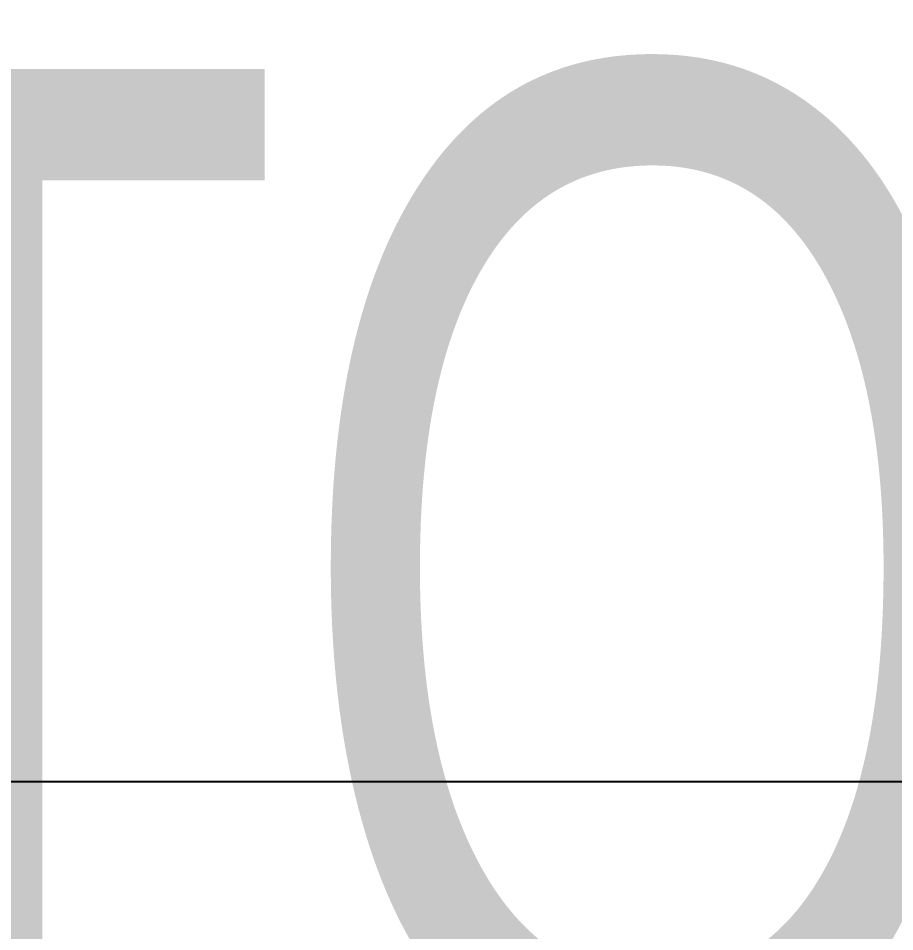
# Model space of a CAD drawing. Extents: x -12260 to 184725, y -29287 to 19916.
# Drawn here: x 26601.4 to 26775.8, y -3239.9 to -3058.3 of the extents above; entities that cross this region are included whole.
import ezdxf
from ezdxf import colors
from ezdxf.entities.mleader import LeaderData, LeaderLine
from ezdxf.math import Vec2, Vec3

# ---------------------------------------------------------------- set-up
doc = ezdxf.new("R2010")
doc.units = 0
doc.header["$LTSCALE"] = 0.25
doc.linetypes.add('DASHDOT', pattern=[25.4, 12.7, -6.35, 0, -6.35])
doc.layers.add('01-First Floor-FUR$0$FALSE CEILING', color=251, linetype='Continuous')
doc.layers.add('E-LITE-CLNG-CNDT', color=6, linetype='DASHDOT', lineweight=35)
doc.layers.add('E-LITE-TEXT', color=6, linetype='Continuous', lineweight=25)
doc.styles.add('DC_Elc_Romans', font='elc_romans.shx', dxfattribs={"width": 0.7})

# ---------------------------------------------------------------- blocks, each defined once
blk = doc.blocks.new('DC_Arrow-ArrowEllipse')
at = {"color": 0}
blk.add_ellipse((0, 0), major_axis=(0.4, 0), ratio=0.4, dxfattribs=at)
at = {"color": 0, "ltscale": 0.5}
blk.add_solid([(-1.4, 0.16667), (-0.4, 0), (-1.4, -0.16667)], dxfattribs=at)
blk = doc.blocks.new('01-First Floor-FUR')
at = {"layer": '01-First Floor-FUR$0$FALSE CEILING', "linetype": 'Continuous'}
blk.add_line((25876, -3210), (29376, -3210), dxfattribs=at)

msp = doc.modelspace()

# ---------------------------------------------------------------- block references
at = {"layer": 'E-LITE-CLNG-CNDT'}
msp.add_blockref('01-First Floor-FUR', (0, 0), dxfattribs=at)

# ---------------------------------------------------------------- leaders
at = {"layer": 'E-LITE-TEXT'}
ml = msp.add_multileader_mtext('Standard', dxfattribs=at)
ml.set_content('TO LP-F1/L15', color=256, style='DC_Elc_Romans')
ml.set_leader_properties(color=45)
ml.set_arrow_properties(name='DC_Arrow-ArrowEllipse')
ml.build(insert=Vec2(0, 0))
ml.multileader.update_dxf_attribs({"dogleg_length": 2, "arrow_head_size": 200, "scale": 100})
ctx = ml.context
ctx.base_point, ctx.scale, ctx.char_height, ctx.arrow_head_size, ctx.landing_gap_size, ctx.plane_origin = Vec3(26008.21, -2648.86, -0.11), 100, 200, 200, 200, Vec3(18452.96, -1144.61, -0.11)
ctx.text_align_type = 2
notes = []
notes.append((ctx, [(1, (1, 1, 0), (28114.87, -2648.86, -0.11), (-1, 0), 200, [(0, [(28583.42, -2949.67, -0.11)], 0, [])])]))
ctx.mtext.insert, ctx.mtext.alignment, ctx.mtext.flow_direction = Vec3(27714.87, -2515.52, -0.11), 3, 5
ml = msp.add_multileader_mtext('Standard', dxfattribs=at)
ml.set_content('U10 TO U20 DOWN TO GF ', color=256, style='DC_Elc_Romans')
ml.set_leader_properties(color=45)
ml.set_arrow_properties(name='DC_Arrow-ArrowEllipse')
ml.build(insert=Vec2(0, 0))
ml.multileader.update_dxf_attribs({"dogleg_length": 2, "arrow_head_size": 200, "scale": 100})
ctx = ml.context
ctx.base_point, ctx.scale, ctx.char_height, ctx.arrow_head_size, ctx.landing_gap_size, ctx.plane_origin = Vec3(24592.75, -3168.35), 100, 200, 200, 200, Vec3(8849.35, -2456.04)
notes.append((ctx, [(0, (1, 1, 0), (24392.75, -3168.35), (1, 0), 200, [(0, [(24016.18, -4128.04)], 0, [])])]))
ctx.mtext.insert, ctx.mtext.width, ctx.mtext.flow_direction = Vec3(24792.75, -3068.35), 1599.3222, 5
for ctx, leaders in notes:
    for number, flags, end, landing, length, lines in leaders:
        leader = LeaderData()
        leader.index, (leader.has_last_leader_line, leader.has_dogleg_vector, leader.attachment_direction) = number, flags
        leader.last_leader_point, leader.dogleg_vector, leader.dogleg_length = Vec3(end), Vec3(landing), length
        for number, points, colour, breaks in lines:
            line = LeaderLine()
            line.index, line.vertices, line.color, line.breaks = number, Vec3.list(points), colors.encode_raw_color(colour), breaks
            leader.lines.append(line)
        ctx.leaders.append(leader)

doc.saveas('drawing.dxf')
